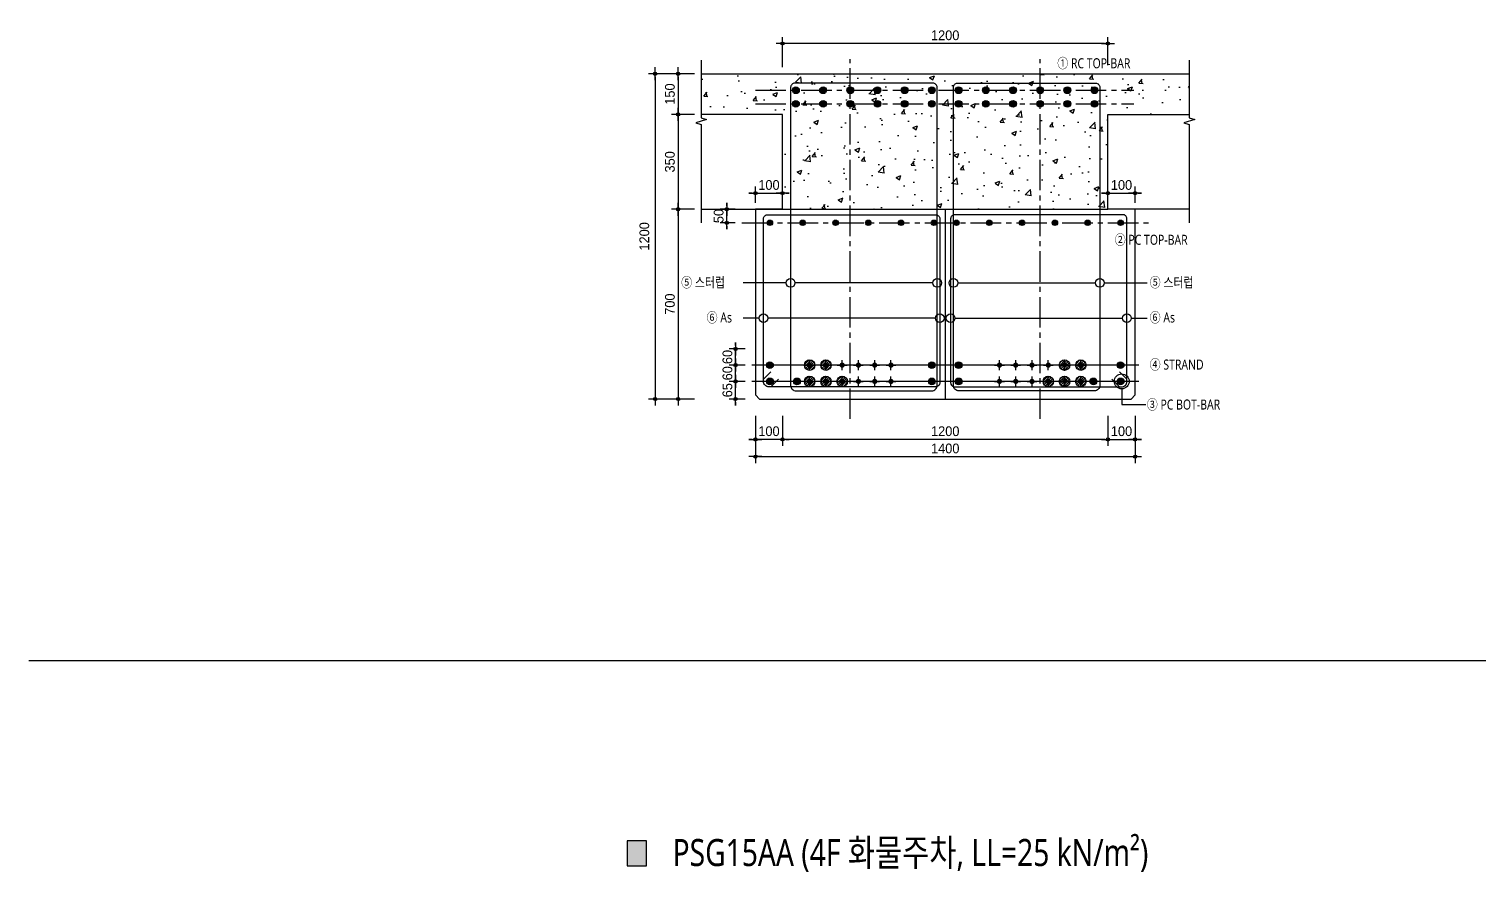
# Model space of a CAD drawing. Header units: millimetres. Extents: x 11948722 to 13111668, y -10771712 to -10232988.
# Drawn here: x 13100982 to 13106325, y -10429619 to -10426509 of the extents above; entities that cross this region are included whole.
import ezdxf
from ezdxf.enums import TextEntityAlignment as Align

# ---------------------------------------------------------------- set-up
doc = ezdxf.new("R2010")
doc.units = ezdxf.units.MM
doc.header["$LTSCALE"] = 150
doc.header["$MEASUREMENT"] = 0
for name, pattern in [('CEN', [6.2, 6, -0.1, 0, -0.1]), ('CENTER', [50.8, 31.75, -6.35, 6.35, -6.35]), ('CENTER2', [1.125, 0.75, -0.125, 0.125, -0.125]), ('HIDDEN', [2, 1, -1])]:
    doc.linetypes.add(name, pattern=pattern)
doc.layers.get('0').update_dxf_attribs({"linetype": 'CONTINUOUS'})
doc.layers.get('Defpoints').update_dxf_attribs({"color": 117, "linetype": 'CONTINUOUS'})
for name, color, linetype in [('0-TXT', 7, 'CONTINUOUS'), ('2023_0223 도연', 7, 'CONTINUOUS'), ('BAR', 3, 'CONTINUOUS'), ('CENT', 1, 'CEN'), ('CON-C', 2, 'CONTINUOUS'), ('DIM', 7, 'CONTINUOUS'), ('ETC', 8, 'CONTINUOUS'), ('FIN', 5, 'CONTINUOUS'), ('H', 2, 'HIDDEN'), ('SIT', 7, 'CONTINUOUS'), ('STRAND', 7, 'CENTER2'), ('TEXT', 3, 'CONTINUOUS')]:
    doc.layers.add(name, color=color, linetype=linetype)
doc.styles.get("Standard").update_dxf_attribs({"font": 'NanumGothic.ttf'})
doc.styles.add('돋움', font='')
doc.styles.get('돋움').set_extended_font_data('Dotum')
doc.linetypes.add('ZIGZAG', pattern='A,0.0001,-0.2,[131,ltypeshp.shx,S=0.2,R=0,X=-0.2,Y=0],-0.4,[131,ltypeshp.shx,S=0.2,R=180,X=0.2,Y=0],-0.2', length=0.8001)
doc.dimstyles.new('S_10', dxfattribs={"dimscale": 10, "dimtxt": 3, "dimasz": 1, "dimexe": 2, "dimexo": 2, "dimgap": 1, "dimtad": 1, "dimdec": 0, "dimzin": 0, "dimdsep": 46, "dimtxsty": '돋움', "dimblk1": 'DD', "dimblk2": 'DD', "dimsah": 1, "dimcen": 2.5, "dimdle": 8, "dimclrd": 256, "dimclre": 256, "dimclrt": 3, "dimadec": 0, "dimazin": 0, "dimtfac": 1, "dimtdec": 0, "dimtix": 1, "dimtmove": 2, "dimatfit": 3, "dimldrblk": 'DD', "dimfxl": 1, "dimtolj": 1, "dimtzin": 0, "dimarcsym": 0})
pattern_1 = [(45, (13597849.291, -10058605.0474), (-4.41941738, 4.41941738), [])]
pattern_2 = [(45, (13597909.291, -10058605.0474), (-4.41941738, 4.41941738), [])]
pattern_3 = [(45, (13597849.291, -10058665.0474), (-4.41941738, 4.41941738), [])]
pattern_4 = [(45, (13597909.291, -10058665.0474), (-4.41941738, 4.41941738), [])]
pattern_5 = [(45, (13597969.291, -10058665.0474), (-4.41941738, 4.41941738), [])]

# ---------------------------------------------------------------- blocks, each defined once
blk = doc.blocks.new('DD')
blk.add_line((-2, 0), (2, 0))
for radius in [0.5, 0.25]:
    blk.add_circle((0, 0), radius)
blk = doc.blocks.new('*D1435')
at = {"layer": 'Defpoints', "color": 0, "ltscale": 1200}
for p in [(13103587.4, -10427748.8), (13103646.9, -10427748.8), (13103646.9, -10427808.8)]:
    blk.add_point(p, dxfattribs=at)
at = {"layer": 'DIM', "lineweight": -2}
for p, q in [((13103587.4, -10427736.8), (13103587.4, -10427724.8)), ((13103622.9, -10427748.8), (13103563.4, -10427748.8)), ((13103587.4, -10427808.8), (13103587.4, -10427748.8)), ((13103622.9, -10427808.8), (13103563.4, -10427808.8)), ((13103587.4, -10427820.8), (13103587.4, -10427832.8))]:
    blk.add_line(p, q, dxfattribs=at)
at = {"layer": 'DIM', "lineweight": -2, "ltscale": 1200, "xscale": 12, "yscale": 12, "zscale": 12}
for p, rotation in [((13103587.4, -10427748.8), 270), ((13103587.4, -10427808.8), 90)]:
    blk.add_blockref('DD', p, dxfattribs=dict(at, rotation=rotation))
at = {"layer": 'DIM', "ltscale": 1200, "insert": (13103557.4, -10427778.8), "char_height": 36, "attachment_point": 5, "rotation": 90, "style": '돋움'}
blk.add_mtext('\\A1;60', dxfattribs=at)
blk = doc.blocks.new('*D1436')
at = {"layer": 'Defpoints', "color": 0, "ltscale": 1200}
for p in [(13103587.4, -10427808.8), (13103646.9, -10427808.8), (13103646.9, -10427873.8)]:
    blk.add_point(p, dxfattribs=at)
at = {"layer": 'DIM', "lineweight": -2}
for p, q in [((13103587.4, -10427796.8), (13103587.4, -10427784.8)), ((13103622.9, -10427808.8), (13103563.4, -10427808.8)), ((13103587.4, -10427873.8), (13103587.4, -10427808.8)), ((13103622.9, -10427873.8), (13103563.4, -10427873.8)), ((13103587.4, -10427885.8), (13103587.4, -10427897.8))]:
    blk.add_line(p, q, dxfattribs=at)
at = {"layer": 'DIM', "lineweight": -2, "ltscale": 1200, "xscale": 12, "yscale": 12, "zscale": 12}
for p, rotation in [((13103587.4, -10427808.8), 270), ((13103587.4, -10427873.8), 90)]:
    blk.add_blockref('DD', p, dxfattribs=dict(at, rotation=rotation))
at = {"layer": 'DIM', "ltscale": 1200, "insert": (13103557.4, -10427841.3), "char_height": 36, "attachment_point": 5, "rotation": 90, "style": '돋움'}
blk.add_mtext('\\A1;65', dxfattribs=at)
blk = doc.blocks.new('*D1437')
at = {"layer": 'Defpoints', "color": 0, "ltscale": 1200}
for p in [(13103660.4, -10427911.3), (13105060.4, -10427911.3), (13105060.4, -10428086.4)]:
    blk.add_point(p, dxfattribs=at)
at = {"layer": 'DIM', "lineweight": -2}
for p, q in [((13103660.4, -10427935.3), (13103660.4, -10428110.4)), ((13105060.4, -10427935.3), (13105060.4, -10428110.4)), ((13103672.4, -10428086.4), (13105048.4, -10428086.4))]:
    blk.add_line(p, q, dxfattribs=at)
at = {"layer": 'DIM', "lineweight": -2, "ltscale": 1200, "xscale": 12, "yscale": 12, "zscale": 12, "rotation": 180}
blk.add_blockref('DD', (13103660.4, -10428086.4), dxfattribs=at)
at = {"layer": 'DIM', "lineweight": -2, "ltscale": 1200, "xscale": 12, "yscale": 12, "zscale": 12}
blk.add_blockref('DD', (13105060.4, -10428086.4), dxfattribs=at)
at = {"layer": 'DIM', "ltscale": 1200, "insert": (13104360.4, -10428056.4), "char_height": 36, "attachment_point": 5, "style": '돋움'}
blk.add_mtext('\\A1;1400', dxfattribs=at)
blk = doc.blocks.new('*D1438')
at = {"layer": 'Defpoints', "color": 0, "ltscale": 1200}
for p in [(13103460.4, -10426673.8), (13103375.4, -10426823.8), (13103460.4, -10426823.8)]:
    blk.add_point(p, dxfattribs=at)
at = {"layer": 'DIM', "lineweight": -2}
for p, q in [((13103436.4, -10426673.8), (13103351.4, -10426673.8)), ((13103375.4, -10426685.8), (13103375.4, -10426811.8)), ((13103436.4, -10426823.8), (13103351.4, -10426823.8))]:
    blk.add_line(p, q, dxfattribs=at)
at = {"layer": 'DIM', "lineweight": -2, "ltscale": 1200, "xscale": 12, "yscale": 12, "zscale": 12}
for p, rotation in [((13103375.4, -10426673.8), 90), ((13103375.4, -10426823.8), 270)]:
    blk.add_blockref('DD', p, dxfattribs=dict(at, rotation=rotation))
at = {"layer": 'DIM', "ltscale": 1200, "insert": (13103345.3, -10426748.8), "char_height": 36, "attachment_point": 5, "rotation": 90, "style": '돋움'}
blk.add_mtext('\\A1;150', dxfattribs=at)
blk = doc.blocks.new('*D1439')
at = {"layer": 'Defpoints', "color": 0, "ltscale": 1200}
for p in [(13103460.4, -10426823.8), (13103375.4, -10427173.8), (13103460.4, -10427173.8)]:
    blk.add_point(p, dxfattribs=at)
at = {"layer": 'DIM', "lineweight": -2}
for p, q in [((13103436.4, -10426823.8), (13103351.4, -10426823.8)), ((13103375.4, -10426835.8), (13103375.4, -10427161.8)), ((13103436.4, -10427173.8), (13103351.4, -10427173.8))]:
    blk.add_line(p, q, dxfattribs=at)
at = {"layer": 'DIM', "lineweight": -2, "ltscale": 1200, "xscale": 12, "yscale": 12, "zscale": 12}
for p, rotation in [((13103375.4, -10426823.8), 90), ((13103375.4, -10427173.8), 270)]:
    blk.add_blockref('DD', p, dxfattribs=dict(at, rotation=rotation))
at = {"layer": 'DIM', "ltscale": 1200, "insert": (13103345.3, -10426998.8), "char_height": 36, "attachment_point": 5, "rotation": 90, "style": '돋움'}
blk.add_mtext('\\A1;350', dxfattribs=at)
blk = doc.blocks.new('*D1440')
at = {"layer": 'Defpoints', "color": 0, "ltscale": 1200}
for p in [(13103460.4, -10427173.8), (13103375.4, -10427873.8), (13103460.4, -10427873.8)]:
    blk.add_point(p, dxfattribs=at)
at = {"layer": 'DIM', "lineweight": -2}
for p, q in [((13103436.4, -10427173.8), (13103351.4, -10427173.8)), ((13103375.4, -10427185.8), (13103375.4, -10427861.8)), ((13103436.4, -10427873.8), (13103351.4, -10427873.8))]:
    blk.add_line(p, q, dxfattribs=at)
at = {"layer": 'DIM', "lineweight": -2, "ltscale": 1200, "xscale": 12, "yscale": 12, "zscale": 12}
for p, rotation in [((13103375.4, -10427173.8), 90), ((13103375.4, -10427873.8), 270)]:
    blk.add_blockref('DD', p, dxfattribs=dict(at, rotation=rotation))
at = {"layer": 'DIM', "ltscale": 1200, "insert": (13103345.3, -10427523.8), "char_height": 36, "attachment_point": 5, "rotation": 90, "style": '돋움'}
blk.add_mtext('\\A1;700', dxfattribs=at)
blk = doc.blocks.new('*D1441')
at = {"layer": 'Defpoints', "color": 0, "ltscale": 1200}
for p in [(13103375.4, -10426673.8), (13103290.4, -10427873.8), (13103375.4, -10427873.8)]:
    blk.add_point(p, dxfattribs=at)
at = {"layer": 'DIM', "lineweight": -2}
for p, q in [((13103351.4, -10426673.8), (13103266.4, -10426673.8)), ((13103290.4, -10426685.8), (13103290.4, -10427861.8)), ((13103351.4, -10427873.8), (13103266.4, -10427873.8))]:
    blk.add_line(p, q, dxfattribs=at)
at = {"layer": 'DIM', "lineweight": -2, "ltscale": 1200, "xscale": 12, "yscale": 12, "zscale": 12}
for p, rotation in [((13103290.4, -10426673.8), 90), ((13103290.4, -10427873.8), 270)]:
    blk.add_blockref('DD', p, dxfattribs=dict(at, rotation=rotation))
at = {"layer": 'DIM', "ltscale": 1200, "insert": (13103251.1, -10427273.8), "char_height": 36, "attachment_point": 5, "rotation": 90, "style": '돋움'}
blk.add_mtext('\\A1;1200', dxfattribs=at)
blk = doc.blocks.new('*D1442')
at = {"layer": 'Defpoints', "color": 0, "ltscale": 1200}
for p in [(13103660.4, -10427911.3), (13103760.4, -10427911.3), (13103660.4, -10428022.8)]:
    blk.add_point(p, dxfattribs=at)
at = {"layer": 'DIM', "lineweight": -2}
for p, q in [((13103660.4, -10427935.3), (13103660.4, -10428046.8)), ((13103760.4, -10427935.3), (13103760.4, -10428046.8)), ((13103648.4, -10428022.8), (13103636.4, -10428022.8)), ((13103760.4, -10428022.8), (13103660.4, -10428022.8)), ((13103772.4, -10428022.8), (13103784.4, -10428022.8))]:
    blk.add_line(p, q, dxfattribs=at)
at = {"layer": 'DIM', "lineweight": -2, "ltscale": 1200, "xscale": 12, "yscale": 12, "zscale": 12}
blk.add_blockref('DD', (13103660.4, -10428022.8), dxfattribs=at)
at = {"layer": 'DIM', "lineweight": -2, "ltscale": 1200, "xscale": 12, "yscale": 12, "zscale": 12, "rotation": 180}
blk.add_blockref('DD', (13103760.4, -10428022.8), dxfattribs=at)
at = {"layer": 'DIM', "ltscale": 1200, "insert": (13103710.4, -10427992.8), "char_height": 36, "attachment_point": 5, "style": '돋움'}
blk.add_mtext('\\A1;100', dxfattribs=at)
blk = doc.blocks.new('*D1443')
at = {"layer": 'Defpoints', "color": 0, "ltscale": 1200}
for p in [(13103760.4, -10427911.3), (13104960.4, -10427911.3), (13103760.4, -10428022.8)]:
    blk.add_point(p, dxfattribs=at)
at = {"layer": 'DIM', "lineweight": -2}
for p, q in [((13103760.4, -10427935.3), (13103760.4, -10428046.8)), ((13104960.4, -10427935.3), (13104960.4, -10428046.8)), ((13104948.4, -10428022.8), (13103772.4, -10428022.8))]:
    blk.add_line(p, q, dxfattribs=at)
at = {"layer": 'DIM', "lineweight": -2, "ltscale": 1200, "xscale": 12, "yscale": 12, "zscale": 12, "rotation": 180}
blk.add_blockref('DD', (13103760.4, -10428022.8), dxfattribs=at)
at = {"layer": 'DIM', "lineweight": -2, "ltscale": 1200, "xscale": 12, "yscale": 12, "zscale": 12}
blk.add_blockref('DD', (13104960.4, -10428022.8), dxfattribs=at)
at = {"layer": 'DIM', "ltscale": 1200, "insert": (13104360.4, -10427992.8), "char_height": 36, "attachment_point": 5, "style": '돋움'}
blk.add_mtext('\\A1;1200', dxfattribs=at)
blk = doc.blocks.new('*D1444')
at = {"layer": 'Defpoints', "color": 0, "ltscale": 1200}
for p in [(13104960.4, -10427911.3), (13105060.4, -10427911.3), (13105060.4, -10428022.8)]:
    blk.add_point(p, dxfattribs=at)
at = {"layer": 'DIM', "lineweight": -2}
for p, q in [((13104960.4, -10427935.3), (13104960.4, -10428046.8)), ((13105060.4, -10427935.3), (13105060.4, -10428046.8)), ((13104948.4, -10428022.8), (13104936.4, -10428022.8)), ((13104960.4, -10428022.8), (13105060.4, -10428022.8)), ((13105072.4, -10428022.8), (13105084.4, -10428022.8))]:
    blk.add_line(p, q, dxfattribs=at)
at = {"layer": 'DIM', "lineweight": -2, "ltscale": 1200, "xscale": 12, "yscale": 12, "zscale": 12}
blk.add_blockref('DD', (13104960.4, -10428022.8), dxfattribs=at)
at = {"layer": 'DIM', "lineweight": -2, "ltscale": 1200, "xscale": 12, "yscale": 12, "zscale": 12, "rotation": 180}
blk.add_blockref('DD', (13105060.4, -10428022.8), dxfattribs=at)
at = {"layer": 'DIM', "ltscale": 1200, "insert": (13105010.4, -10427992.8), "char_height": 36, "attachment_point": 5, "style": '돋움'}
blk.add_mtext('\\A1;100', dxfattribs=at)
blk = doc.blocks.new('*D1445')
at = {"layer": 'Defpoints', "color": 0, "ltscale": 1200}
for p in [(13103760.4, -10427114.4), (13103660.4, -10427173.8), (13103760.4, -10427173.8)]:
    blk.add_point(p, dxfattribs=at)
at = {"layer": 'DIM', "lineweight": -2}
for p, q in [((13103660.4, -10427149.8), (13103660.4, -10427090.4)), ((13103760.4, -10427149.8), (13103760.4, -10427090.4)), ((13103648.4, -10427114.4), (13103636.4, -10427114.4)), ((13103660.4, -10427114.4), (13103760.4, -10427114.4)), ((13103772.4, -10427114.4), (13103784.4, -10427114.4))]:
    blk.add_line(p, q, dxfattribs=at)
at = {"layer": 'DIM', "lineweight": -2, "ltscale": 1200, "xscale": 12, "yscale": 12, "zscale": 12}
blk.add_blockref('DD', (13103660.4, -10427114.4), dxfattribs=at)
at = {"layer": 'DIM', "lineweight": -2, "ltscale": 1200, "xscale": 12, "yscale": 12, "zscale": 12, "rotation": 180}
blk.add_blockref('DD', (13103760.4, -10427114.4), dxfattribs=at)
at = {"layer": 'DIM', "ltscale": 1200, "insert": (13103710.4, -10427084.4), "char_height": 36, "attachment_point": 5, "style": '돋움'}
blk.add_mtext('\\A1;100', dxfattribs=at)
blk = doc.blocks.new('*D1446')
at = {"layer": 'Defpoints', "color": 0, "ltscale": 1200}
for p in [(13103760.4, -10426562.3), (13104960.1, -10426666.3), (13103760.4, -10426673.2)]:
    blk.add_point(p, dxfattribs=at)
at = {"layer": 'DIM', "lineweight": -2}
for p, q in [((13103760.4, -10426649.2), (13103760.4, -10426538.3)), ((13104948.1, -10426562.3), (13103772.4, -10426562.3)), ((13104960.1, -10426642.3), (13104960.1, -10426538.3))]:
    blk.add_line(p, q, dxfattribs=at)
at = {"layer": 'DIM', "lineweight": -2, "ltscale": 1200, "xscale": 12, "yscale": 12, "zscale": 12, "rotation": 180}
blk.add_blockref('DD', (13103760.4, -10426562.3), dxfattribs=at)
at = {"layer": 'DIM', "lineweight": -2, "ltscale": 1200, "xscale": 12, "yscale": 12, "zscale": 12}
blk.add_blockref('DD', (13104960.1, -10426562.3), dxfattribs=at)
at = {"layer": 'DIM', "ltscale": 1200, "insert": (13104360.2, -10426532.2), "char_height": 36, "attachment_point": 5, "style": '돋움'}
blk.add_mtext('\\A1;1200', dxfattribs=at)
blk = doc.blocks.new('*D1447')
at = {"layer": 'Defpoints', "color": 0, "ltscale": 1200}
for p in [(13103555, -10427173.8), (13103610.4, -10427173.8), (13103610.4, -10427223.8)]:
    blk.add_point(p, dxfattribs=at)
at = {"layer": 'DIM', "lineweight": -2}
for p, q in [((13103555, -10427161.8), (13103555, -10427149.8)), ((13103586.4, -10427173.8), (13103531, -10427173.8)), ((13103555, -10427223.8), (13103555, -10427173.8)), ((13103586.4, -10427223.8), (13103531, -10427223.8)), ((13103555, -10427235.8), (13103555, -10427247.8))]:
    blk.add_line(p, q, dxfattribs=at)
at = {"layer": 'DIM', "lineweight": -2, "ltscale": 1200, "xscale": 12, "yscale": 12, "zscale": 12}
for p, rotation in [((13103555, -10427173.8), 270), ((13103555, -10427223.8), 90)]:
    blk.add_blockref('DD', p, dxfattribs=dict(at, rotation=rotation))
at = {"layer": 'DIM', "ltscale": 1200, "insert": (13103525, -10427198.8), "char_height": 36, "attachment_point": 5, "rotation": 90, "style": '돋움'}
blk.add_mtext('\\A1;50', dxfattribs=at)
blk = doc.blocks.new('strand')
at = {"layer": 'STRAND'}
for p, q in [((-18, 0), (18, 0)), ((0, -18), (0, 18))]:
    blk.add_line(p, q, dxfattribs=at)
at = {"layer": 'STRAND', "const_width": 9.6}
blk.add_lwpolyline([(-4.8, 0, 1), (4.8, 0, 1)], format="xyb", close=True, dxfattribs=at)
blk = doc.blocks.new('*D1448')
at = {"layer": 'Defpoints', "color": 0, "ltscale": 1200}
for p in [(13105060.4, -10427114.4), (13104960.4, -10427173.8), (13105060.4, -10427173.8)]:
    blk.add_point(p, dxfattribs=at)
at = {"layer": 'DIM', "lineweight": -2}
for p, q in [((13104960.4, -10427149.8), (13104960.4, -10427090.4)), ((13105060.4, -10427149.8), (13105060.4, -10427090.4)), ((13104948.4, -10427114.4), (13104936.4, -10427114.4)), ((13104960.4, -10427114.4), (13105060.4, -10427114.4)), ((13105072.4, -10427114.4), (13105084.4, -10427114.4))]:
    blk.add_line(p, q, dxfattribs=at)
at = {"layer": 'DIM', "lineweight": -2, "ltscale": 1200, "xscale": 12, "yscale": 12, "zscale": 12}
blk.add_blockref('DD', (13104960.4, -10427114.4), dxfattribs=at)
at = {"layer": 'DIM', "lineweight": -2, "ltscale": 1200, "xscale": 12, "yscale": 12, "zscale": 12, "rotation": 180}
blk.add_blockref('DD', (13105060.4, -10427114.4), dxfattribs=at)
at = {"layer": 'DIM', "ltscale": 1200, "insert": (13105010.4, -10427084.4), "char_height": 36, "attachment_point": 5, "style": '돋움'}
blk.add_mtext('\\A1;100', dxfattribs=at)
blk = doc.blocks.new('*D1449')
at = {"layer": 'Defpoints', "color": 0, "ltscale": 1200}
for p in [(13103587.4, -10427688.8), (13103646.9, -10427688.8), (13103646.9, -10427748.8)]:
    blk.add_point(p, dxfattribs=at)
at = {"layer": 'DIM', "lineweight": -2}
for p, q in [((13103587.4, -10427676.8), (13103587.4, -10427664.8)), ((13103622.9, -10427688.8), (13103563.4, -10427688.8)), ((13103587.4, -10427748.8), (13103587.4, -10427688.8)), ((13103622.9, -10427748.8), (13103563.4, -10427748.8)), ((13103587.4, -10427760.8), (13103587.4, -10427772.8))]:
    blk.add_line(p, q, dxfattribs=at)
at = {"layer": 'DIM', "lineweight": -2, "ltscale": 1200, "xscale": 12, "yscale": 12, "zscale": 12}
for p, rotation in [((13103587.4, -10427688.8), 270), ((13103587.4, -10427748.8), 90)]:
    blk.add_blockref('DD', p, dxfattribs=dict(at, rotation=rotation))
at = {"layer": 'DIM', "ltscale": 1200, "insert": (13103557.4, -10427718.8), "char_height": 36, "attachment_point": 5, "rotation": 90, "style": '돋움'}
blk.add_mtext('\\A1;60', dxfattribs=at)

msp = doc.modelspace()

# ---------------------------------------------------------------- hatches: boundary and pattern name
msp.add_hatch(color=256).paths.add_polyline_path([(13103258.4, -10429596.1), (13103258.4, -10429503.4), (13103187.2, -10429503.4), (13103187.2, -10429596.1)])
at = {"layer": '2023_0223 도연', "ltscale": 2}
h = msp.add_hatch(dxfattribs=at)
h.set_pattern_fill('ANSI31', color=1, scale=50)
h.set_pattern_definition(pattern_1)
h.paths.add_polyline_path([(13103841.1, -10427748.8, 1), (13103879.7, -10427748.8, 1)])
h = msp.add_hatch(dxfattribs=at)
h.set_pattern_fill('ANSI31', color=1, scale=50)
h.set_pattern_definition(pattern_2)
h.paths.add_polyline_path([(13103901.1, -10427748.8, 1), (13103939.7, -10427748.8, 1)])
h = msp.add_hatch(dxfattribs=at)
h.set_pattern_fill('ANSI31', color=1, scale=50)
h.set_pattern_definition(pattern_2)
h.paths.add_polyline_path([(13104781.1, -10427748.8, 1), (13104819.7, -10427748.8, 1)])
h = msp.add_hatch(dxfattribs=at)
h.set_pattern_fill('ANSI31', color=1, scale=50)
h.set_pattern_definition(pattern_1)
h.paths.add_polyline_path([(13104841.1, -10427748.8, 1), (13104879.7, -10427748.8, 1)])
h = msp.add_hatch(dxfattribs=at)
h.set_pattern_fill('ANSI31', color=1, scale=50)
h.set_pattern_definition(pattern_3)
h.paths.add_polyline_path([(13103841.1, -10427808.8, 1), (13103879.7, -10427808.8, 1)])
h = msp.add_hatch(dxfattribs=at)
h.set_pattern_fill('ANSI31', color=1, scale=50)
h.set_pattern_definition(pattern_4)
h.paths.add_polyline_path([(13103901.1, -10427808.8, 1), (13103939.7, -10427808.8, 1)])
h = msp.add_hatch(dxfattribs=at)
h.set_pattern_fill('ANSI31', color=1, scale=50)
h.set_pattern_definition(pattern_5)
h.paths.add_polyline_path([(13103961.1, -10427808.8, 1), (13103999.7, -10427808.8, 1)])
h = msp.add_hatch(dxfattribs=at)
h.set_pattern_fill('ANSI31', color=1, scale=50)
h.set_pattern_definition(pattern_5)
h.paths.add_polyline_path([(13104721.1, -10427808.8, 1), (13104759.7, -10427808.8, 1)])
h = msp.add_hatch(dxfattribs=at)
h.set_pattern_fill('ANSI31', color=1, scale=50)
h.set_pattern_definition(pattern_4)
h.paths.add_polyline_path([(13104781.1, -10427808.8, 1), (13104819.7, -10427808.8, 1)])
h = msp.add_hatch(dxfattribs=at)
h.set_pattern_fill('ANSI31', color=1, scale=50)
h.set_pattern_definition(pattern_3)
h.paths.add_polyline_path([(13104841.1, -10427808.8, 1), (13104879.7, -10427808.8, 1)])
at = {"layer": 'BAR'}
h = msp.add_hatch(color=256, dxfattribs=at)
h.dxf.hatch_style = 1
h.paths.add_polyline_path([(13103822.3, -10426734.8, 1), (13103797.3, -10426734.8, 1)])
h = msp.add_hatch(color=256, dxfattribs=at)
h.dxf.hatch_style = 1
h.paths.add_polyline_path([(13103922.6, -10426734.8, 1), (13103897.6, -10426734.8, 1)])
h = msp.add_hatch(color=256, dxfattribs=at)
h.dxf.hatch_style = 1
h.paths.add_polyline_path([(13104022.8, -10426734.8, 1), (13103997.8, -10426734.8, 1)])
h = msp.add_hatch(color=256, dxfattribs=at)
h.dxf.hatch_style = 1
h.paths.add_polyline_path([(13104123, -10426734.8, 1), (13104098, -10426734.8, 1)])
h = msp.add_hatch(color=256, dxfattribs=at)
h.dxf.hatch_style = 1
h.paths.add_polyline_path([(13104223.2, -10426734.8, 1), (13104198.2, -10426734.8, 1)])
h = msp.add_hatch(color=256, dxfattribs=at)
h.dxf.hatch_style = 1
h.paths.add_polyline_path([(13104298.4, -10426734.8, -1), (13104323.4, -10426734.8, -1)])
h = msp.add_hatch(color=256, dxfattribs=at)
h.dxf.hatch_style = 1
h.paths.add_polyline_path([(13104323.4, -10426734.8, 1), (13104298.4, -10426734.8, 1)])
h = msp.add_hatch(color=256, dxfattribs=at)
h.dxf.hatch_style = 1
h.paths.add_polyline_path([(13104422.3, -10426734.8, 1), (13104397.3, -10426734.8, 1)])
h = msp.add_hatch(color=256, dxfattribs=at)
h.dxf.hatch_style = 1
h.paths.add_polyline_path([(13104522.6, -10426734.8, 1), (13104497.6, -10426734.8, 1)])
h = msp.add_hatch(color=256, dxfattribs=at)
h.dxf.hatch_style = 1
h.paths.add_polyline_path([(13104622.8, -10426734.8, 1), (13104597.8, -10426734.8, 1)])
h = msp.add_hatch(color=256, dxfattribs=at)
h.dxf.hatch_style = 1
h.paths.add_polyline_path([(13104723, -10426734.8, 1), (13104698, -10426734.8, 1)])
h = msp.add_hatch(color=256, dxfattribs=at)
h.dxf.hatch_style = 1
h.paths.add_polyline_path([(13104823.2, -10426734.8, 1), (13104798.2, -10426734.8, 1)])
h = msp.add_hatch(color=256, dxfattribs=at)
h.dxf.hatch_style = 1
h.paths.add_polyline_path([(13104898.4, -10426734.8, -1), (13104923.4, -10426734.8, -1)])
h = msp.add_hatch(color=256, dxfattribs=at)
h.dxf.hatch_style = 1
h.paths.add_polyline_path([(13103822.3, -10426784.8, 1), (13103797.3, -10426784.8, 1)])
h = msp.add_hatch(color=256, dxfattribs=at)
h.dxf.hatch_style = 1
h.paths.add_polyline_path([(13103922.6, -10426784.8, 1), (13103897.6, -10426784.8, 1)])
h = msp.add_hatch(color=256, dxfattribs=at)
h.dxf.hatch_style = 1
h.paths.add_polyline_path([(13104022.8, -10426784.8, 1), (13103997.8, -10426784.8, 1)])
h = msp.add_hatch(color=256, dxfattribs=at)
h.dxf.hatch_style = 1
h.paths.add_polyline_path([(13104123, -10426784.8, 1), (13104098, -10426784.8, 1)])
h = msp.add_hatch(color=256, dxfattribs=at)
h.dxf.hatch_style = 1
h.paths.add_polyline_path([(13104223.2, -10426784.8, 1), (13104198.2, -10426784.8, 1)])
h = msp.add_hatch(color=256, dxfattribs=at)
h.dxf.hatch_style = 1
h.paths.add_polyline_path([(13104298.4, -10426784.8, -1), (13104323.4, -10426784.8, -1)])
h = msp.add_hatch(color=256, dxfattribs=at)
h.dxf.hatch_style = 1
h.paths.add_polyline_path([(13104422.3, -10426784.8, 1), (13104397.3, -10426784.8, 1)])
h = msp.add_hatch(color=256, dxfattribs=at)
h.dxf.hatch_style = 1
h.paths.add_polyline_path([(13104522.6, -10426784.8, 1), (13104497.6, -10426784.8, 1)])
h = msp.add_hatch(color=256, dxfattribs=at)
h.dxf.hatch_style = 1
h.paths.add_polyline_path([(13104622.8, -10426784.8, 1), (13104597.8, -10426784.8, 1)])
h = msp.add_hatch(color=256, dxfattribs=at)
h.dxf.hatch_style = 1
h.paths.add_polyline_path([(13104723, -10426784.8, 1), (13104698, -10426784.8, 1)])
h = msp.add_hatch(color=256, dxfattribs=at)
h.dxf.hatch_style = 1
h.paths.add_polyline_path([(13104823.2, -10426784.8, 1), (13104798.2, -10426784.8, 1)])
h = msp.add_hatch(color=256, dxfattribs=at)
h.dxf.hatch_style = 1
h.paths.add_polyline_path([(13104898.4, -10426784.8, -1), (13104923.4, -10426784.8, -1)])
h = msp.add_hatch(color=256, dxfattribs=at)
h.dxf.hatch_style = 1
h.paths.add_polyline_path([(13103723.8, -10427223.8, 1), (13103703.8, -10427223.8, 1)])
h = msp.add_hatch(color=256, dxfattribs=at)
h.dxf.hatch_style = 1
h.paths.add_polyline_path([(13103844.8, -10427223.8, 1), (13103824.8, -10427223.8, 1)])
h = msp.add_hatch(color=256, dxfattribs=at)
h.dxf.hatch_style = 1
h.paths.add_polyline_path([(13103965.8, -10427223.8, 1), (13103945.8, -10427223.8, 1)])
h = msp.add_hatch(color=256, dxfattribs=at)
h.dxf.hatch_style = 1
h.paths.add_polyline_path([(13104086.8, -10427223.8, 1), (13104066.8, -10427223.8, 1)])
h = msp.add_hatch(color=256, dxfattribs=at)
h.dxf.hatch_style = 1
h.paths.add_polyline_path([(13104207.8, -10427223.8, 1), (13104187.8, -10427223.8, 1)])
h = msp.add_hatch(color=256, dxfattribs=at)
h.dxf.hatch_style = 1
h.paths.add_polyline_path([(13104328.8, -10427223.8, 1), (13104308.8, -10427223.8, 1)])
h = msp.add_hatch(color=256, dxfattribs=at)
h.dxf.hatch_style = 1
h.paths.add_polyline_path([(13104328.8, -10427223.8, 1), (13104308.8, -10427223.8, 1)])
h = msp.add_hatch(color=256, dxfattribs=at)
h.dxf.hatch_style = 1
h.paths.add_polyline_path([(13104328.8, -10427223.8, 1), (13104308.8, -10427223.8, 1)])
h = msp.add_hatch(color=256, dxfattribs=at)
h.dxf.hatch_style = 1
h.paths.add_polyline_path([(13104391.9, -10427223.8, -1), (13104411.9, -10427223.8, -1)])
h = msp.add_hatch(color=256, dxfattribs=at)
h.dxf.hatch_style = 1
h.paths.add_polyline_path([(13104532.7, -10427223.8, 1), (13104512.7, -10427223.8, 1)])
h = msp.add_hatch(color=256, dxfattribs=at)
h.dxf.hatch_style = 1
h.paths.add_polyline_path([(13104653.7, -10427223.8, 1), (13104633.7, -10427223.8, 1)])
h = msp.add_hatch(color=256, dxfattribs=at)
h.dxf.hatch_style = 1
h.paths.add_polyline_path([(13104774.7, -10427223.8, 1), (13104754.7, -10427223.8, 1)])
h = msp.add_hatch(color=256, dxfattribs=at)
h.dxf.hatch_style = 1
h.paths.add_polyline_path([(13104895.8, -10427223.8, 1), (13104875.8, -10427223.8, 1)])
h = msp.add_hatch(color=256, dxfattribs=at)
h.dxf.hatch_style = 1
h.paths.add_polyline_path([(13104996.9, -10427223.8, -1), (13105016.9, -10427223.8, -1)])
h = msp.add_hatch(color=256, dxfattribs=at)
h.dxf.hatch_style = 1
h.paths.add_polyline_path([(13104996.9, -10427223.8, -1), (13105016.9, -10427223.8, -1)])
h = msp.add_hatch(color=256, dxfattribs=at)
h.dxf.hatch_style = 1
h.paths.add_polyline_path([(13103726.3, -10427748.8, 1), (13103701.3, -10427748.8, 1)])
h = msp.add_hatch(color=256, dxfattribs=at)
h.dxf.hatch_style = 1
h.paths.add_polyline_path([(13104298.4, -10427748.8, -1), (13104323.4, -10427748.8, -1)])
h = msp.add_hatch(color=256, dxfattribs=at)
h.dxf.hatch_style = 1
h.paths.add_polyline_path([(13104422.3, -10427748.8, 1), (13104397.3, -10427748.8, 1)])
h = msp.add_hatch(color=256, dxfattribs=at)
h.dxf.hatch_style = 1
h.paths.add_polyline_path([(13104994.4, -10427748.8, -1), (13105019.4, -10427748.8, -1)])
h = msp.add_hatch(color=256, dxfattribs=at)
h.dxf.hatch_style = 1
h.paths.add_polyline_path([(13103726.3, -10427808.8, 1), (13103701.3, -10427808.8, 1)])
h = msp.add_hatch(color=256, dxfattribs=at)
h.dxf.hatch_style = 1
h.paths.add_polyline_path([(13103826.3, -10427808.8, 1), (13103801.3, -10427808.8, 1)])
h = msp.add_hatch(color=256, dxfattribs=at)
h.dxf.hatch_style = 1
h.paths.add_polyline_path([(13104298.4, -10427808.8, -1), (13104323.4, -10427808.8, -1)])
h = msp.add_hatch(color=256, dxfattribs=at)
h.dxf.hatch_style = 1
h.paths.add_polyline_path([(13104422.3, -10427808.8, 1), (13104397.3, -10427808.8, 1)])
h = msp.add_hatch(color=256, dxfattribs=at)
h.dxf.hatch_style = 1
h.paths.add_polyline_path([(13104894.4, -10427808.8, -1), (13104919.4, -10427808.8, -1)])
h = msp.add_hatch(color=256, dxfattribs=at)
h.dxf.hatch_style = 1
h.paths.add_polyline_path([(13104994.4, -10427808.8, -1), (13105019.4, -10427808.8, -1)])
at = {"layer": 'H'}
h = msp.add_hatch(dxfattribs=at)
h.set_pattern_fill('AR-CONC', color=256, style=0)
h.set_pattern_definition([(50, (12294552.92, -10048836.72), (182.18467, -15.939086), [19.05, -209.55]), (355, (12294552.92, -10048836.72), (-35.24342, 191.056845), [15.24, -167.640584]), (100.451445, (12294568.1, -10048838.05), (146.941247, 175.117752), [16.19001, -178.090245]), (46.1842, (12294552.92, -10048785.92), (271.07904, -42.04233), [28.575, -314.325]), (96.635558, (12294575.5, -10048789.42), (237.404134, 247.426125), [24.28502, -267.13561]), (351.18415, (12294552.92, -10048785.92), (237.40413, 247.426125), [22.85997, -251.45973]), (21, (12294578.32, -10048798.62), (151.614391, -102.265198), [19.05, -209.55]), (326, (12294578.32, -10048798.62), (61.80203, 184.187966), [15.24, -167.64]), (71.451445, (12294590.96, -10048807.14), (213.41642, 81.92277), [16.19001, -178.089938]), (37.5, (12294552.92, -10048836.72), (3.0886033, 84.555039), [0, -165.608, 0, -170.18, 0, -168.275]), (7.5, (12294552.92, -10048836.72), (66.8196625, 100.180575), [0, -97.028, 0, -161.798, 0, -64.135]), (327.5, (12294496.28, -10048836.72), (135.590595, -5.728744), [0, -63.5, 0, -198.12, 0, -262.89]), (317.5, (12294470.88, -10048836.72), (148.129181, 25.426491), [0, -82.55, 0, -131.572, 0, -186.69])])
h.paths.add_polyline_path([(13104860.4, -10427173.8), (13104960.4, -10427173.8), (13104960.4, -10426823.8), (13105260.4, -10426823.8), (13105260.4, -10426673.8), (13103460.4, -10426673.8), (13103460.4, -10426823.8), (13103760.4, -10426823.8), (13103760.4, -10427173.8), (13103860.4, -10427173.8)])

# ---------------------------------------------------------------- linework, layer by layer
at = {"elevation": 0}
for points in [[(13103460.4, -10426623.8), (13103460.4, -10426836.3), (13103480.4, -10426842.6), (13103440.4, -10426855.1), (13103460.4, -10426861.3), (13103460.4, -10427223.8)], [(13105260.4, -10426623.8), (13105260.4, -10426836.3), (13105280.4, -10426842.6), (13105240.4, -10426855.1), (13105260.4, -10426861.3), (13105260.4, -10427223.8)]]:
    msp.add_lwpolyline(points, dxfattribs=at)
msp.add_lwpolyline([(13103258.4, -10429596.1), (13103258.4, -10429503.4), (13103187.2, -10429503.4), (13103187.2, -10429596.1)], close=True)
at = {"layer": '2023_0223 도연', "color": 1, "ltscale": 2}
for centre in [(13103860.4, -10427748.8, 0), (13103920.4, -10427748.8, 0), (13104800.4, -10427748.8, 0), (13104860.4, -10427748.8, 0), (13103860.4, -10427808.8, 0), (13103920.4, -10427808.8, 0), (13103980.4, -10427808.8, 0), (13104740.4, -10427808.8, 0), (13104800.4, -10427808.8, 0), (13104860.4, -10427808.8, 0)]:
    msp.add_circle(centre, 19.3, dxfattribs=at)
at = {"layer": 'BAR', "color": 4, "linetype": 'Continuous'}
for p, q in [((13103717.5, -10427773, 0), (13103690.4, -10427800.2, 0)), ((13105003.2, -10427773, 0), (13105030.4, -10427800.2, 0)), ((13103745.4, -10427800.9, 0), (13103717.5, -10427828.8, 0)), ((13104975.3, -10427800.9, 0), (13105003.3, -10427828.8, 0))]:
    msp.add_line(p, q, dxfattribs=at)
at = {"layer": 'BAR', "color": 4, "linetype": 'Continuous', "elevation": 0}
for points in [[(13103810.4, -10427843.8), (13104310.4, -10427843.8, 0.414214), (13104330.4, -10427823.8), (13104330.4, -10426723.8, 0.414214), (13104315.4, -10426708.8), (13103805.4, -10426708.8, 0.414214), (13103790.4, -10426723.8), (13103790.4, -10427823.8, 0.414214), (13103810.4, -10427843.8)], [(13104910.4, -10427843.8), (13104410.4, -10427843.8, -0.414214), (13104390.4, -10427823.8), (13104390.4, -10426723.8, -0.414214), (13104405.4, -10426708.8), (13104915.4, -10426708.8, -0.414214), (13104930.4, -10426723.8), (13104930.4, -10427823.8, -0.414214), (13104910.4, -10427843.8)]]:
    msp.add_lwpolyline(points, format="xyb", dxfattribs=at)
for points in [[(13104340.4, -10427813.8, -0.414214), (13104325.4, -10427828.8), (13103710.4, -10427828.8, -0.414214), (13103690.4, -10427808.8), (13103690.4, -10427208.8, -0.414214), (13103705.4, -10427193.8), (13104325.4, -10427193.8, -0.414214), (13104340.4, -10427208.8)], [(13104380.4, -10427813.8, 0.414214), (13104395.4, -10427828.8), (13105010.4, -10427828.8, 0.414214), (13105030.4, -10427808.8), (13105030.4, -10427208.8, 0.414214), (13105015.4, -10427193.8), (13104395.4, -10427193.8, 0.414214), (13104380.4, -10427208.8)]]:
    msp.add_lwpolyline(points, format="xyb", close=True, dxfattribs=at)
at = {"layer": 'BAR'}
for centre, radius in [((13103809.8, -10426734.8, 0), 12.5), ((13103910.1, -10426734.8, 0), 12.5), ((13104010.3, -10426734.8, 0), 12.5), ((13104110.5, -10426734.8, 0), 12.5), ((13104210.7, -10426734.8, 0), 12.5), ((13104310.9, -10426734.8, 0), 12.5), ((13104310.9, -10426734.8, 0), 12.5), ((13104409.8, -10426734.8, 0), 12.5), ((13104510.1, -10426734.8, 0), 12.5), ((13104610.3, -10426734.8, 0), 12.5), ((13104710.5, -10426734.8, 0), 12.5), ((13104810.7, -10426734.8, 0), 12.5), ((13104910.9, -10426734.8, 0), 12.5), ((13103809.8, -10426784.8, 0), 12.5), ((13103910.1, -10426784.8, 0), 12.5), ((13104010.3, -10426784.8, 0), 12.5), ((13104110.5, -10426784.8, 0), 12.5), ((13104210.7, -10426784.8, 0), 12.5), ((13104310.9, -10426784.8, 0), 12.5), ((13104409.8, -10426784.8, 0), 12.5), ((13104510.1, -10426784.8, 0), 12.5), ((13104610.3, -10426784.8, 0), 12.5), ((13104710.5, -10426784.8, 0), 12.5), ((13104810.7, -10426784.8, 0), 12.5), ((13104910.9, -10426784.8, 0), 12.5), ((13103713.8, -10427223.8), 10), ((13103834.8, -10427223.8), 10), ((13103955.8, -10427223.8), 10), ((13104076.8, -10427223.8), 10), ((13104197.8, -10427223.8), 10), ((13104318.8, -10427223.8), 10), ((13104318.8, -10427223.8), 10), ((13104318.8, -10427223.8), 10), ((13104401.9, -10427223.8), 10), ((13104522.7, -10427223.8), 10), ((13104643.7, -10427223.8), 10), ((13104764.7, -10427223.8), 10), ((13104885.8, -10427223.8), 10), ((13105006.9, -10427223.8), 10), ((13105006.9, -10427223.8), 10), ((13103713.8, -10427748.8, 0), 12.5), ((13104310.9, -10427748.8, 0), 12.5), ((13104409.8, -10427748.8, 0), 12.5), ((13105006.9, -10427748.8, 0), 12.5), ((13103713.8, -10427808.8, 0), 12.5), ((13103813.8, -10427808.8, 0), 12.5), ((13104310.9, -10427808.8, 0), 12.5), ((13104409.8, -10427808.8, 0), 12.5), ((13104906.9, -10427808.8, 0), 12.5), ((13105006.9, -10427808.8, 0), 12.5)]:
    msp.add_circle(centre, radius, dxfattribs=at)
at = {"layer": 'CENT', "linetype": 'CENTER2'}
for p, q in [((13104010.4, -10427947.5, 0), (13104010.4, -10426620.1, 0)), ((13104710.4, -10427947.5, 0), (13104710.4, -10426620.1, 0)), ((13103660.4, -10426734.8, 0), (13105055.5, -10426734.8, 0)), ((13103660.4, -10426784.8, 0), (13105055.5, -10426784.8, 0)), ((13103610.4, -10427223.8), (13105110.4, -10427223.8))]:
    msp.add_line(p, q, dxfattribs=at)
at = {"layer": 'CON-C', "ltscale": 1200}
msp.add_line((13100981.9, -10428838.9), (13111668.1, -10428838.9), dxfattribs=at)
at = {"layer": 'ETC', "linetype": 'ZIGZAG', "ltscale": 20}
for p, q in [((13103760.4, -10427173.8, 0), (13104360.4, -10427173.8, 0)), ((13104360.4, -10427173.8, 0), (13104960.4, -10427173.8, 0))]:
    msp.add_line(p, q, dxfattribs=at)
at = {"layer": 'ETC', "elevation": 0}
for points in [[(13103760.4, -10427173.8), (13103660.4, -10427173.8), (13103660.4, -10427858.8), (13103675.4, -10427873.8), (13105045.4, -10427873.8), (13105060.4, -10427858.8), (13105060.4, -10427173.8), (13104960.4, -10427173.8)], [(13104360.4, -10427173.8), (13104360.4, -10427873.8)]]:
    msp.add_lwpolyline(points, dxfattribs=at)
at = {"layer": 'FIN', "color": 1, "linetype": 'CENTER', "ltscale": 0.3}
for p, q in [((13105073.8, -10427748.8, 0), (13103646.9, -10427748.8, 0)), ((13105073.8, -10427808.8, 0), (13103646.9, -10427808.8, 0))]:
    msp.add_line(p, q, dxfattribs=at)
at = {"layer": 'SIT', "linetype": 'Continuous'}
msp.add_line((13103460.4, -10426673.8, 0), (13105260.4, -10426673.8, 0), dxfattribs=at)
at = {"layer": 'SIT', "linetype": 'Continuous', "elevation": 0}
for points in [[(13103460.4, -10427173.8), (13103760.4, -10427173.8), (13103760.4, -10426823.8), (13103460.4, -10426823.8)], [(13105260.4, -10427173.8), (13104960.4, -10427173.8), (13104960.4, -10426823.8), (13105260.4, -10426823.8)]]:
    msp.add_lwpolyline(points, dxfattribs=at)
at = {"layer": 'TEXT'}
for p, q in [((13103774.4, -10427445.7, 0), (13103615.3, -10427445.7, 0)), ((13104314.4, -10427445.7, 0), (13103806.4, -10427445.7, 0)), ((13104406.4, -10427445.7, 0), (13104914.4, -10427445.7, 0)), ((13104946.4, -10427445.7, 0), (13105105.5, -10427445.7, 0)), ((13103674.4, -10427575.2, 0), (13103615.3, -10427575.2, 0)), ((13104324.4, -10427575.2, 0), (13103706.4, -10427575.2, 0)), ((13104396.4, -10427575.2, 0), (13105014.4, -10427575.2, 0)), ((13105046.4, -10427575.2, 0), (13105105.5, -10427575.2, 0))]:
    msp.add_line(p, q, dxfattribs=at)
at = {"layer": 'TEXT', "elevation": 0}
msp.add_lwpolyline([(13105011.1, -10427836.3), (13105011.1, -10427894), (13105100.1, -10427894)], dxfattribs=at)
at = {"layer": 'TEXT'}
for centre, radius in [((13103790.4, -10427445.7, 0), 16), ((13104330.4, -10427445.7, 0), 16), ((13104390.4, -10427445.7, 0), 16), ((13104930.4, -10427445.7, 0), 16), ((13103690.4, -10427575.2, 0), 16), ((13104340.4, -10427575.2, 0), 16), ((13104380.4, -10427575.2, 0), 16), ((13105030.4, -10427575.2, 0), 16), ((13105011.2, -10427808.8, 0), 27.5)]:
    msp.add_circle(centre, radius, dxfattribs=at)

# ---------------------------------------------------------------- block references
at = {"layer": 'STRAND'}
for p in [(13103860.4, -10427748.8, 0), (13103920.4, -10427748.8, 0), (13103980.4, -10427748.8, 0), (13104040.4, -10427748.8, 0), (13104100.4, -10427748.8, 0), (13104160.4, -10427748.8, 0), (13104560.4, -10427748.8, 0), (13104620.4, -10427748.8, 0), (13104680.4, -10427748.8, 0), (13104740.4, -10427748.8, 0), (13104800.4, -10427748.8, 0), (13104860.4, -10427748.8, 0), (13103860.4, -10427808.8, 0), (13103920.4, -10427808.8, 0), (13103980.4, -10427808.8, 0), (13104040.4, -10427808.8, 0), (13104100.4, -10427808.8, 0), (13104160.4, -10427808.8, 0), (13104560.4, -10427808.8, 0), (13104620.4, -10427808.8, 0), (13104680.4, -10427808.8, 0), (13104740.4, -10427808.8, 0), (13104800.4, -10427808.8, 0), (13104860.4, -10427808.8, 0)]:
    msp.add_blockref('strand', p, dxfattribs=at)

# ---------------------------------------------------------------- texts
at = {"width": 0.8}
msp.add_text('PSG15AA (4F 화물주차, LL=25 kN/m²)', height=99.792, dxfattribs=at).set_placement((13103355, -10429546.9), align=Align.MIDDLE_LEFT)
at = {"layer": '0-TXT', "ltscale": 0.8, "width": 0.8}
for s, p in [('① RC TOP-BAR', (13104773.6, -10426616.6, 0)), ('② PC TOP-BAR', (13104985.5, -10427267.8, 0)), ('⑤ 스터럽', (13103386.8, -10427425.1, 0)), ('⑤ 스터럽', (13105114.3, -10427425.1, 0)), ('⑥ As', (13103480.7, -10427554.5, 0)), ('⑥ As', (13105114.3, -10427554.5, 0)), ('④ STRAND', (13105114.3, -10427728.2, 0)), ('③ PC BOT-BAR', (13105103.8, -10427875.7, 0))]:
    msp.add_text(s, height=36.96, dxfattribs=at).set_placement(p, align=Align.TOP_LEFT)

# ---------------------------------------------------------------- dimensions: what is measured, and where the dimension line sits
at = {"layer": 'DIM'}
for base, p1, p2, angle, picture, middle in [((13103760.4, -10426562.3, 0), (13104960.1, -10426666.3, 0), (13103760.4, -10426673.2, 0), 180, '*D1446', (13104360.2, -10426532.2, 0)), ((13103375.4, -10426823.8, 0), (13103460.4, -10426673.8, 0), (13103460.4, -10426823.8, 0), 90, '*D1438', (13103345.3, -10426748.8, 0)), ((13103375.4, -10427173.8, 0), (13103460.4, -10426823.8, 0), (13103460.4, -10427173.8, 0), 90, '*D1439', (13103345.3, -10426998.8, 0)), ((13103760.4, -10427114.4, 0), (13103660.4, -10427173.8, 0), (13103760.4, -10427173.8, 0), 180, '*D1445', (13103710.4, -10427084.4, 0)), ((13105060.4, -10427114.4, 0), (13104960.4, -10427173.8, 0), (13105060.4, -10427173.8, 0), 180, '*D1448', (13105010.4, -10427084.4, 0)), ((13103375.4, -10427873.8, 0), (13103460.4, -10427173.8, 0), (13103460.4, -10427873.8, 0), 90, '*D1440', (13103345.3, -10427523.8, 0)), ((13103555, -10427173.8), (13103610.4, -10427223.8), (13103610.4, -10427173.8), 270, '*D1447', (13103525, -10427198.8)), ((13103587.4, -10427688.8, 0), (13103646.9, -10427748.8, 0), (13103646.9, -10427688.8, 0), 90, '*D1449', (13103557.4, -10427718.8, 0)), ((13103587.4, -10427748.8, 0), (13103646.9, -10427808.8, 0), (13103646.9, -10427748.8, 0), 90, '*D1435', (13103557.4, -10427778.8, 0)), ((13103587.4, -10427808.8, 0), (13103646.9, -10427873.8, 0), (13103646.9, -10427808.8, 0), 90, '*D1436', (13103557.4, -10427841.3, 0)), ((13105060.4, -10428086.4, 0), (13103660.4, -10427911.3, 0), (13105060.4, -10427911.3, 0), 180, '*D1437', (13104360.4, -10428056.4, 0)), ((13103660.4, -10428022.8, 0), (13103760.4, -10427911.3, 0), (13103660.4, -10427911.3, 0), 180, '*D1442', (13103710.4, -10427992.8, 0)), ((13103760.4, -10428022.8, 0), (13104960.4, -10427911.3, 0), (13103760.4, -10427911.3, 0), 180, '*D1443', (13104360.4, -10427992.8, 0))]:
    dim = msp.add_linear_dim(base=base, p1=p1, p2=p2, angle=angle, dimstyle='S_10', override={"dimscale": 12, "dimclrt": 256}, dxfattribs=at)
    dim.commit()
    dim.dimension.update_dxf_attribs({"geometry": picture, "text_midpoint": middle})
dim = msp.add_linear_dim(base=(13103290.4, -10427873.8, 0), p1=(13103375.4, -10426673.8, 0), p2=(13103375.4, -10427873.8, 0), angle=90, dimstyle='S_10', override={"dimscale": 12, "dimclrt": 256}, dxfattribs=at)
dim.commit()
dim.dimension.update_dxf_attribs({"geometry": '*D1441', "text_midpoint": (13103251.1, -10427273.8, 0), "dimtype": 160})
dim = msp.add_linear_dim(base=(13105060.4, -10428022.8, 0), p1=(13104960.4, -10427911.3, 0), p2=(13105060.4, -10427911.3, 0), dimstyle='S_10', override={"dimscale": 12, "dimclrt": 256}, dxfattribs=at)
dim.commit()
dim.dimension.update_dxf_attribs({"geometry": '*D1444', "text_midpoint": (13105010.4, -10427992.8, 0)})

doc.saveas('drawing.dxf')
